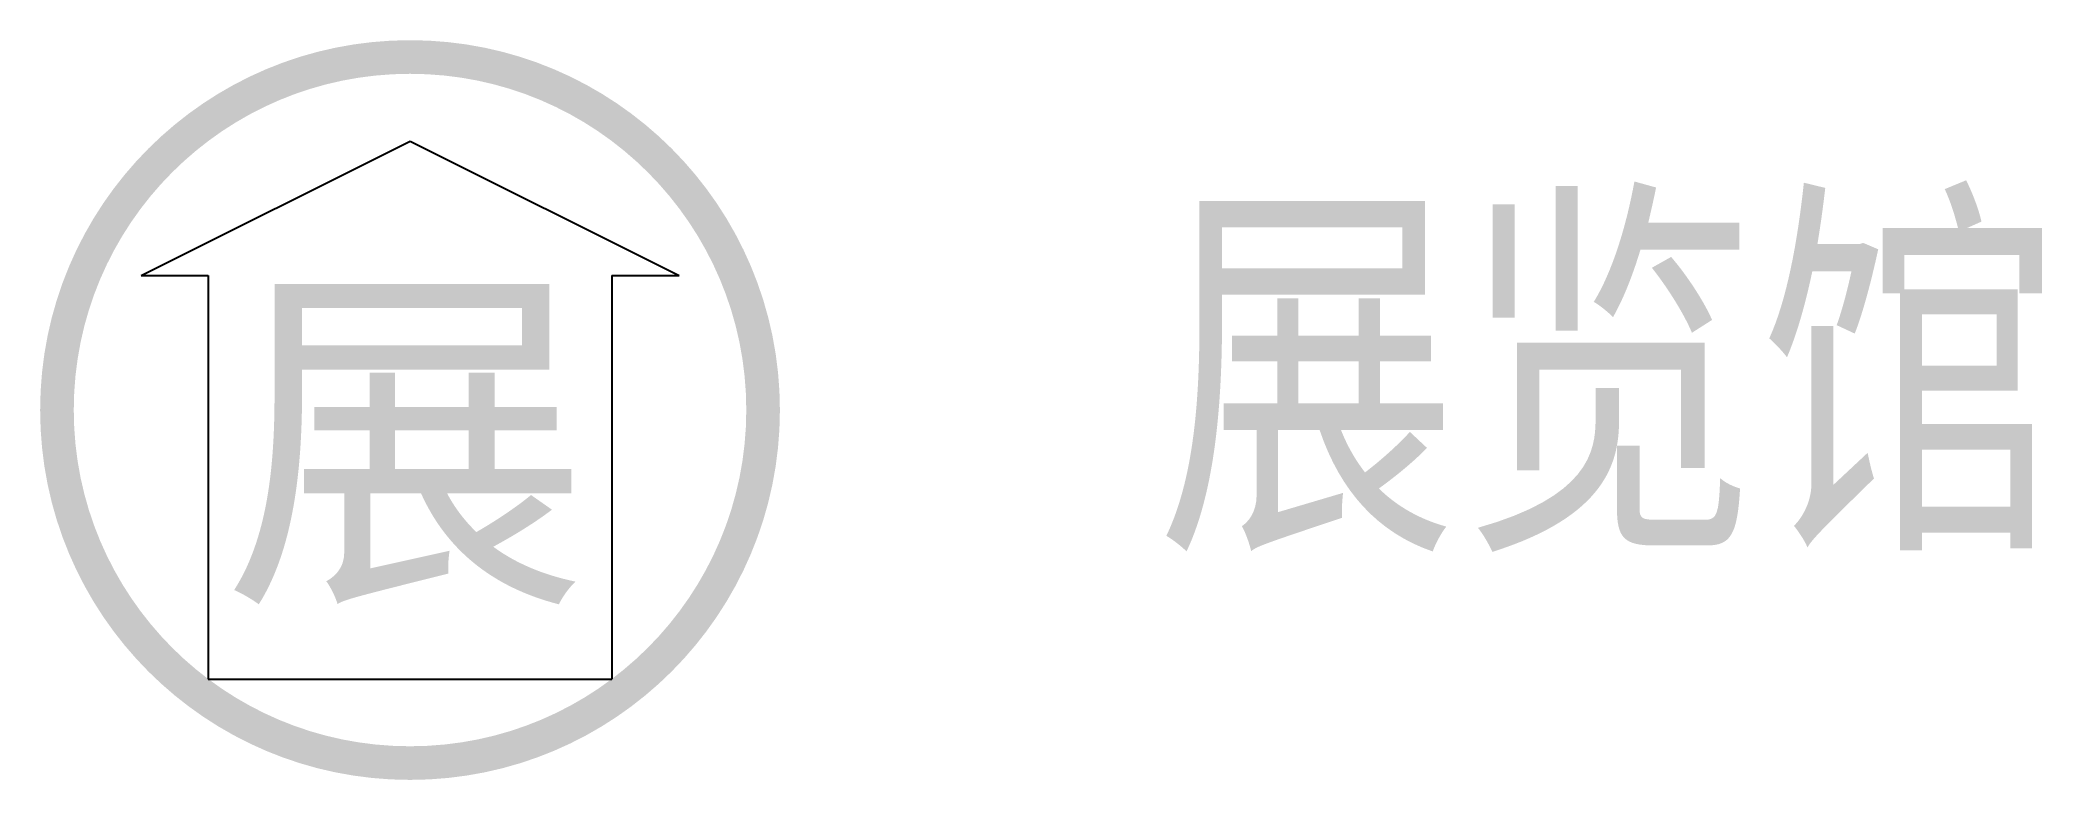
# Model space of a CAD drawing. Header units: millimetres. Extents: x -4.5 to 19.3, y -4.3 to 4.5.
import ezdxf

# ---------------------------------------------------------------- set-up
doc = ezdxf.new("R2010")
doc.units = ezdxf.units.MM
doc.layers.add('设施图块', color=7, linetype='Continuous')
doc.styles.add('HT', font='SIMHEI.TTF')
doc.styles.add('设施块标注', font='SIMFANG.TTF', dxfattribs={"width": 0.75})

msp = doc.modelspace()

# ---------------------------------------------------------------- hatches: boundary and pattern name
at = {"layer": '设施图块'}
h = msp.add_hatch(color=5, dxfattribs=at)
edge = h.paths.add_edge_path()
edge.add_arc((-0.075, 0.113), 4.4, 0, 360)
edge = h.paths.add_edge_path(flags=16)
edge.add_arc((-0.075, 0.113), 4, 0, 360)

# ---------------------------------------------------------------- linework, layer by layer
at = {"layer": '设施图块', "color": 5}
for p, q in [((-3.275, 1.713), (-0.075, 3.313)), ((-0.075, 3.313), (3.125, 1.713)), ((-3.275, 1.713), (-2.475, 1.713)), ((-2.475, 1.713), (-2.475, -3.087)), ((2.325, 1.713), (3.125, 1.713)), ((2.325, 1.713), (2.325, -3.087)), ((-2.475, -3.087), (2.325, -3.087))]:
    msp.add_line(p, q, dxfattribs=at)

# ---------------------------------------------------------------- texts
at = {"layer": '设施图块', "color": 5, "style": 'HT'}
msp.add_text('展', height=3.2, dxfattribs=at).set_placement((-2.302, -1.845))
at = {"layer": '设施图块', "style": '设施块标注', "width": 0.75}
msp.add_attdef('展览馆', (8.811, -1.183), '展览馆', height=3.5, dxfattribs=at)

doc.saveas('drawing.dxf')
